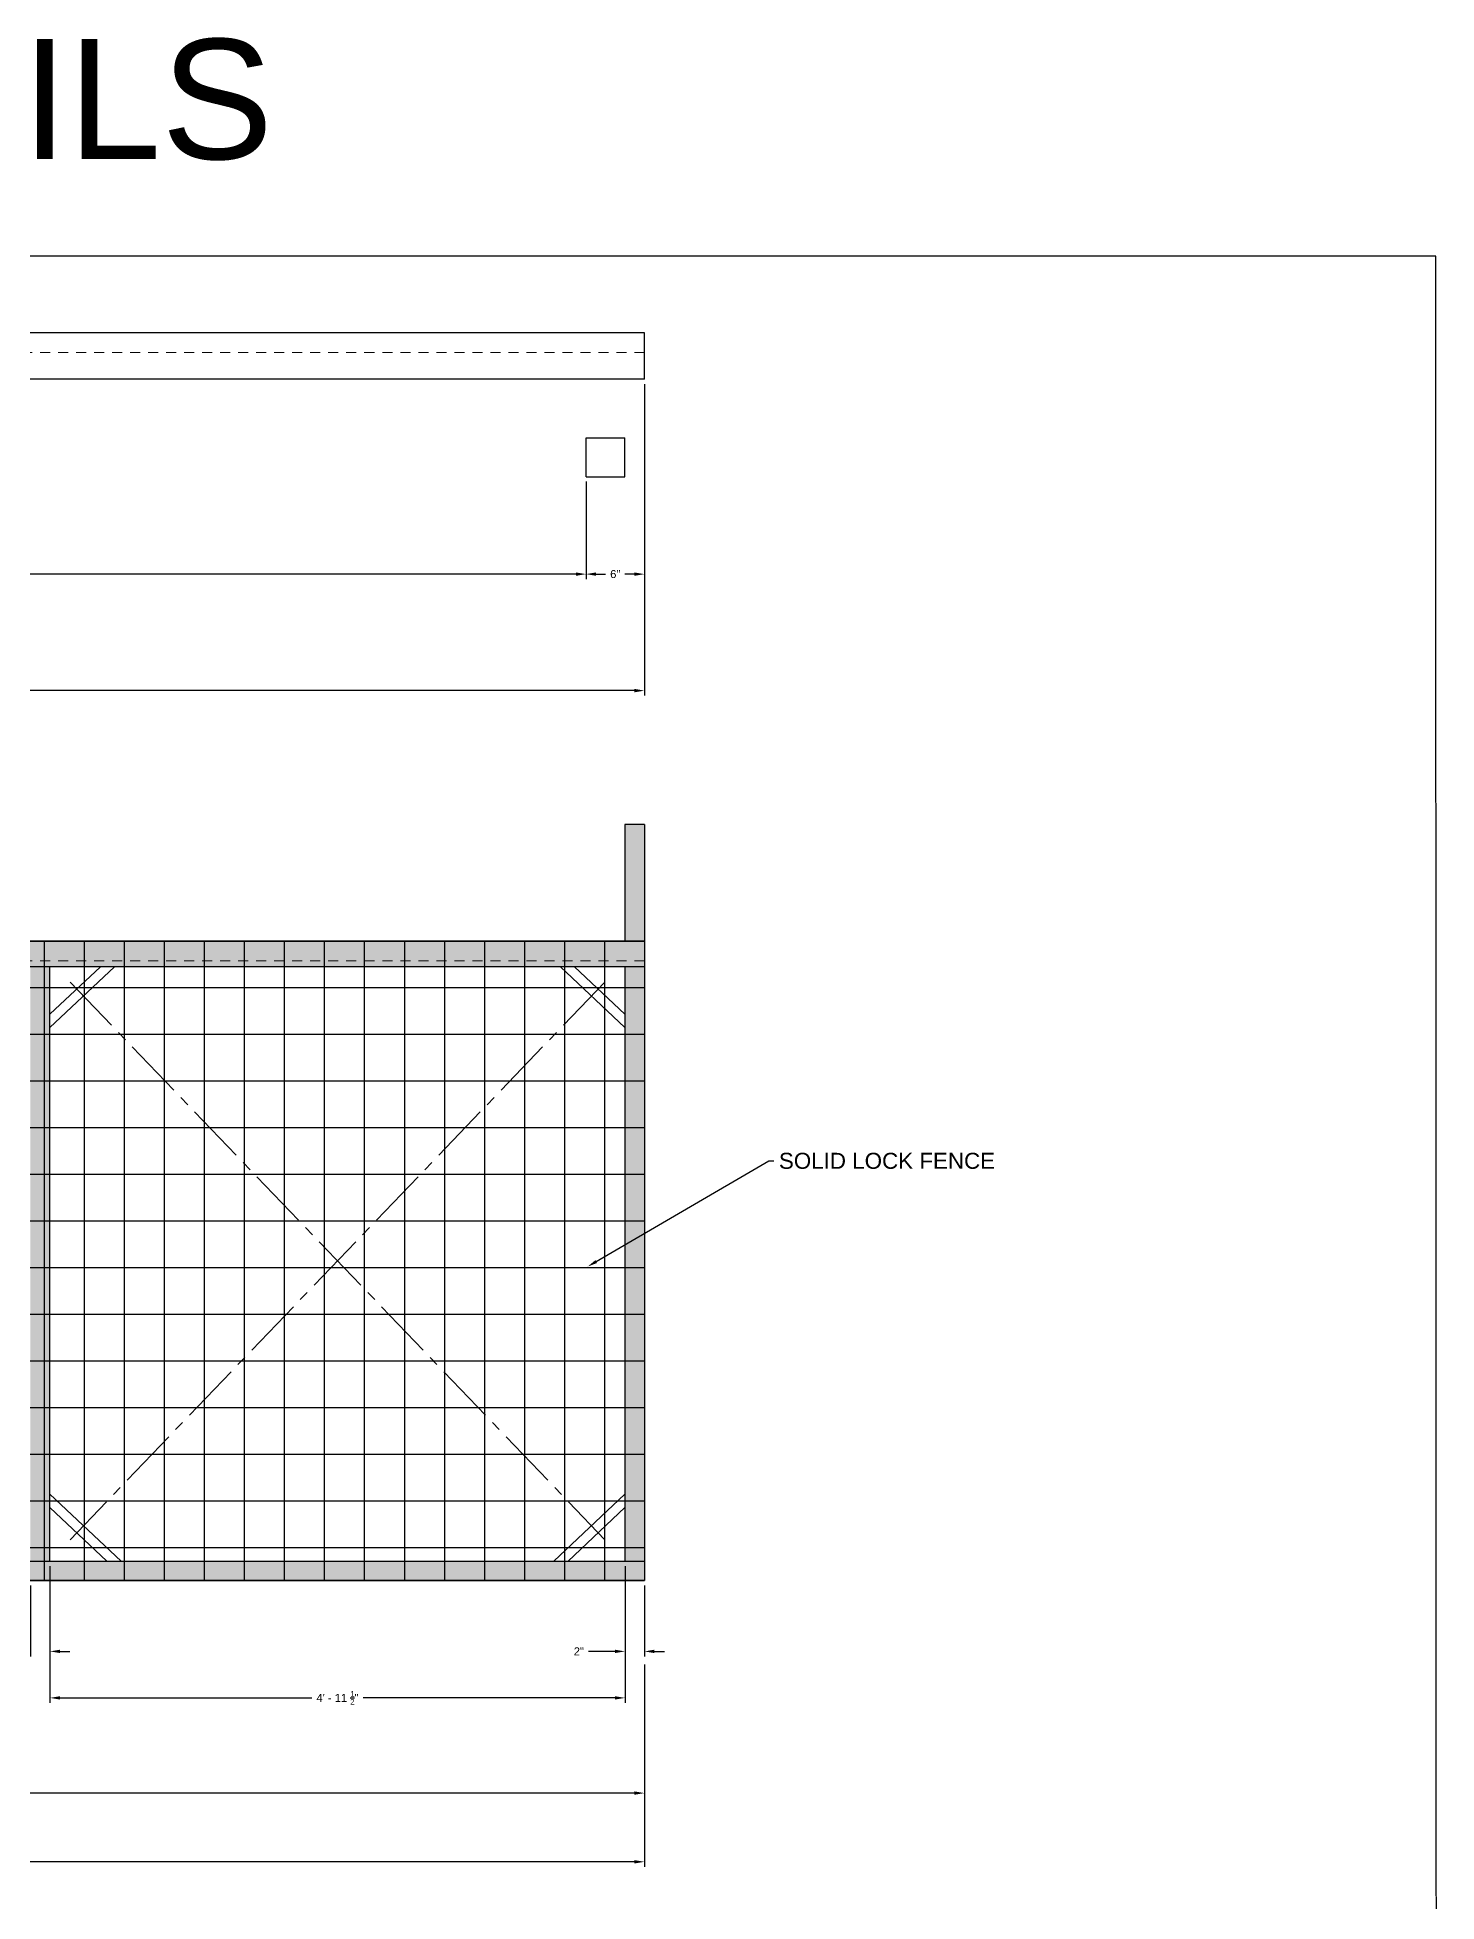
# Model space of a CAD drawing. Header units: feet. Extents: x -17 to 155, y -41 to 44.
# Drawn here: x 137.04 to 154.52, y 21.08 to 44.38 of the extents above; entities that cross this region are included whole.
import ezdxf
from ezdxf import colors
from ezdxf.entities.mleader import LeaderData, LeaderLine
from ezdxf.math import Vec2, Vec3

# ---------------------------------------------------------------- set-up
doc = ezdxf.new("R2010")
doc.units = ezdxf.units.FT
doc.header["$MEASUREMENT"] = 0
doc.linetypes.add('CENTER2', pattern=[1.125, 0.75, -0.125, 0.125, -0.125])
doc.linetypes.add('HIDDEN2', pattern=[0.1875, 0.125, -0.0625])
doc.layers.get('Defpoints').update_dxf_attribs({"color": 5})
doc.layers.add('00 WR CENTER', color=1, linetype='CENTER2', lineweight=20)
doc.layers.add('00 WR HIDDEN', color=6, linetype='HIDDEN2', lineweight=20)
for name, color, linetype in [('00 WR EXISTING 2', 8, 'Continuous'), ('00 WR OBJ 1', 7, 'Continuous'), ('00 WR OBJ 2', 4, 'Continuous'), ('B L3metal hatch', 7, 'Continuous'), ('B L4chain link fence', 7, 'Continuous'), ('C-SHEET-TEXT', 6, 'Continuous')]:
    doc.layers.add(name, color=color, linetype=linetype)
doc.styles.add('NEI-A', font='arial.ttf')
doc.dimstyles.new('NEI-A', dxfattribs={"dimtxt": 0.1, "dimasz": 0.125, "dimexe": 0.0625, "dimexo": 0.0625, "dimgap": 0.0625, "dimtad": 0, "dimtih": 1, "dimtoh": 1, "dimdec": 4, "dimzin": 3, "dimdsep": 46, "dimlunit": 4, "dimtxsty": 'NEI-A', "dimcen": 0, "dimadec": 0, "dimazin": 0, "dimtfac": 0.75, "dimtdec": 4, "dimtofl": 0, "dimtmove": 0, "dimatfit": 3, "dimfxl": 1, "dimfrac": 1, "dimtolj": 1, "dimtzin": 0, "dimarcsym": 0})

# ---------------------------------------------------------------- blocks, each defined once
blk = doc.blocks.new('A$Ce32fba67')
at = {"layer": 'B L4chain link fence', "color": 253, "flags": 128}
for points in [[(0, 0), (-9.5, 0)], [(-7.5, -0.01), (-7.5, -7.99)], [(-7, -0.01), (-7, -7.99)], [(-6.5, -0.01), (-6.5, -7.99)], [(-6, -0.01), (-6, -7.99)], [(-5.5, -0.01), (-5.5, -7.99)], [(-5, -0.01), (-5, -7.99)], [(-4.5, -0.01), (-4.5, -7.99)], [(-4, -0.01), (-4, -7.99)], [(-3.5, -0.01), (-3.5, -7.99)], [(-3, -0.01), (-3, -7.99)], [(-2.5, -0.01), (-2.5, -7.99)], [(-2, -0.01), (-2, -7.99)], [(-1.5, -0.01), (-1.5, -7.99)], [(-1, -0.01), (-1, -7.99)], [(-0.5, -0.01), (-0.5, -7.99)], [(0, -0.583), (-9.5, -0.583)], [(0, -1.167), (-9.5, -1.167)], [(0, -1.75), (-9.5, -1.75)], [(0, -2.333), (-9.5, -2.333)], [(0, -2.917), (-9.5, -2.917)], [(0, -3.5), (-9.5, -3.5)], [(0, -4.083), (-9.5, -4.083)], [(0, -4.667), (-9.5, -4.667)], [(0, -5.25), (-9.5, -5.25)], [(0, -5.833), (-9.5, -5.833)], [(0, -6.417), (-9.5, -6.417)], [(0, -7), (-9.5, -7)], [(0, -7.583), (-9.5, -7.583)], [(0, -7.99), (-9.5, -7.99)]]:
    blk.add_lwpolyline(points, dxfattribs=at)
blk = doc.blocks.new('*D14')
at = {"layer": 'C-SHEET-TEXT', "color": 0, "lineweight": -2, "transparency": 16777216}
for p, q in [((114.912, 38.805), (114.912, 37.606)), ((143.891, 38.825), (143.891, 37.606)), ((115.037, 37.669), (128.451, 37.669)), ((143.766, 37.669), (130.352, 37.669))]:
    blk.add_line(p, q, dxfattribs=at)
at = {"layer": 'C-SHEET-TEXT', "color": 0, "transparency": 16777216}
for points in [[(115.037, 37.69), (115.037, 37.648), (114.912, 37.669)], [(143.766, 37.69), (143.766, 37.648), (143.891, 37.669)]]:
    blk.add_solid(points, dxfattribs=at)
at = {"layer": 'Defpoints', "color": 0, "transparency": 16777216}
for p in [(114.912, 38.867), (143.891, 38.887), (143.891, 37.669)]:
    blk.add_point(p, dxfattribs=at)
at = {"layer": 'C-SHEET-TEXT', "color": 0, "transparency": 16777216, "insert": (129.401, 37.669), "char_height": 0.1, "attachment_point": 5, "style": 'NEI-A'}
blk.add_mtext("\\A1;20' CLEAR GATE OPENING", dxfattribs=at)
blk = doc.blocks.new('*D15')
at = {"layer": 'C-SHEET-TEXT', "color": 0, "lineweight": -2, "transparency": 16777216}
for p, q in [((144.621, 40.042), (144.621, 37.606)), ((143.891, 38.825), (143.891, 37.606)), ((144.016, 37.669), (144.136, 37.669)), ((144.496, 37.669), (144.376, 37.669))]:
    blk.add_line(p, q, dxfattribs=at)
at = {"layer": 'C-SHEET-TEXT', "color": 0, "transparency": 16777216}
for points in [[(144.016, 37.69), (144.016, 37.648), (143.891, 37.669)], [(144.496, 37.69), (144.496, 37.648), (144.621, 37.669)]]:
    blk.add_solid(points, dxfattribs=at)
at = {"layer": 'Defpoints', "color": 0, "transparency": 16777216}
for p in [(144.621, 40.105), (143.891, 38.887), (144.621, 37.669)]:
    blk.add_point(p, dxfattribs=at)
at = {"layer": 'C-SHEET-TEXT', "color": 0, "transparency": 16777216, "insert": (144.256, 37.669), "char_height": 0.1, "attachment_point": 5, "style": 'NEI-A'}
blk.add_mtext('\\A1;6"', dxfattribs=at)
blk = doc.blocks.new('*D16')
at = {"layer": 'C-SHEET-TEXT', "color": 0, "lineweight": -2, "transparency": 16777216}
for p, q in [((99.733, 40.042), (99.733, 36.15)), ((144.621, 40.042), (144.621, 36.15)), ((99.858, 36.213), (121.178, 36.213)), ((144.496, 36.213), (123.176, 36.213))]:
    blk.add_line(p, q, dxfattribs=at)
at = {"layer": 'C-SHEET-TEXT', "color": 0, "transparency": 16777216}
for points in [[(99.858, 36.234), (99.858, 36.192), (99.733, 36.213)], [(144.496, 36.234), (144.496, 36.192), (144.621, 36.213)]]:
    blk.add_solid(points, dxfattribs=at)
at = {"layer": 'Defpoints', "color": 0, "transparency": 16777216}
for p in [(99.733, 40.105), (144.621, 40.105), (144.621, 36.213)]:
    blk.add_point(p, dxfattribs=at)
at = {"layer": 'C-SHEET-TEXT', "color": 0, "transparency": 16777216, "insert": (122.177, 36.213), "char_height": 0.1, "attachment_point": 5, "style": 'NEI-A'}
blk.add_mtext("\\A1;31' OVERALL GATE LENGTH", dxfattribs=at)
blk = doc.blocks.new('*D22')
at = {"layer": 'C-SHEET-TEXT', "color": 0, "lineweight": -2, "transparency": 16777216}
for p, q in [((136.95, 25.027), (136.95, 24.142)), ((137.194, 25.027), (137.194, 24.142)), ((136.825, 24.204), (136.495, 24.204)), ((137.319, 24.204), (137.444, 24.204))]:
    blk.add_line(p, q, dxfattribs=at)
at = {"layer": 'C-SHEET-TEXT', "color": 0, "transparency": 16777216}
for points in [[(136.825, 24.225), (136.825, 24.183), (136.95, 24.204)], [(137.319, 24.225), (137.319, 24.183), (137.194, 24.204)]]:
    blk.add_solid(points, dxfattribs=at)
at = {"layer": 'Defpoints', "color": 0, "transparency": 16777216}
for p in [(136.95, 25.09), (137.194, 25.09), (137.194, 24.204)]:
    blk.add_point(p, dxfattribs=at)
at = {"layer": 'C-SHEET-TEXT', "color": 0, "transparency": 16777216, "insert": (136.374, 24.204), "char_height": 0.1, "attachment_point": 5, "style": 'NEI-A'}
blk.add_mtext('\\A1;2"', dxfattribs=at)
blk = doc.blocks.new('*D23')
at = {"layer": 'C-SHEET-TEXT', "color": 0, "lineweight": -2, "transparency": 16777216}
for p, q in [((144.378, 25.027), (144.378, 24.142)), ((144.621, 25.027), (144.621, 24.142)), ((144.253, 24.204), (143.922, 24.204)), ((144.746, 24.204), (144.871, 24.204))]:
    blk.add_line(p, q, dxfattribs=at)
at = {"layer": 'C-SHEET-TEXT', "color": 0, "transparency": 16777216}
for points in [[(144.253, 24.225), (144.253, 24.183), (144.378, 24.204)], [(144.746, 24.225), (144.746, 24.183), (144.621, 24.204)]]:
    blk.add_solid(points, dxfattribs=at)
at = {"layer": 'Defpoints', "color": 0, "transparency": 16777216}
for p in [(144.378, 25.09), (144.621, 25.09), (144.621, 24.204)]:
    blk.add_point(p, dxfattribs=at)
at = {"layer": 'C-SHEET-TEXT', "color": 0, "transparency": 16777216, "insert": (143.801, 24.204), "char_height": 0.1, "attachment_point": 5, "style": 'NEI-A'}
blk.add_mtext('\\A1;2"', dxfattribs=at)
blk = doc.blocks.new('*D25')
at = {"layer": 'C-SHEET-TEXT', "color": 0, "lineweight": -2, "transparency": 16777216}
for p, q in [((114.912, 24.122), (114.912, 22.371)), ((144.621, 24.042), (144.621, 22.371)), ((115.037, 22.433), (128.824, 22.433)), ((144.496, 22.433), (130.709, 22.433))]:
    blk.add_line(p, q, dxfattribs=at)
at = {"layer": 'C-SHEET-TEXT', "color": 0, "transparency": 16777216}
for points in [[(115.037, 22.454), (115.037, 22.412), (114.912, 22.433)], [(144.496, 22.454), (144.496, 22.412), (144.621, 22.433)]]:
    blk.add_solid(points, dxfattribs=at)
at = {"layer": 'Defpoints', "color": 0, "transparency": 16777216}
for p in [(114.912, 24.184), (144.621, 24.104), (144.621, 22.433)]:
    blk.add_point(p, dxfattribs=at)
at = {"layer": 'C-SHEET-TEXT', "color": 0, "transparency": 16777216, "insert": (129.767, 22.433), "char_height": 0.1, "attachment_point": 5, "style": 'NEI-A'}
blk.add_mtext('\\A1;20\' - 6" OPENING SECTION', dxfattribs=at)
blk = doc.blocks.new('*D29')
at = {"layer": 'C-SHEET-TEXT', "color": 0, "lineweight": -2, "transparency": 16777216}
for p, q in [((137.194, 25.271), (137.194, 23.561)), ((144.378, 25.271), (144.378, 23.561)), ((137.319, 23.623), (140.466, 23.623)), ((144.253, 23.623), (141.106, 23.623))]:
    blk.add_line(p, q, dxfattribs=at)
at = {"layer": 'C-SHEET-TEXT', "color": 0, "transparency": 16777216}
for points in [[(137.319, 23.644), (137.319, 23.602), (137.194, 23.623)], [(144.253, 23.644), (144.253, 23.602), (144.378, 23.623)]]:
    blk.add_solid(points, dxfattribs=at)
at = {"layer": 'Defpoints', "color": 0, "transparency": 16777216}
for p in [(137.194, 25.333), (144.378, 25.333), (144.378, 23.623)]:
    blk.add_point(p, dxfattribs=at)
at = {"layer": 'C-SHEET-TEXT', "color": 0, "transparency": 16777216, "insert": (140.786, 23.623), "char_height": 0.1, "attachment_point": 5, "style": 'NEI-A'}
blk.add_mtext('\\A1;4\' - 11 {\\H0.7x;\\S1/2;}"', dxfattribs=at)
blk = doc.blocks.new('*D32')
at = {"layer": 'C-SHEET-TEXT', "color": 0, "lineweight": -2, "transparency": 16777216}
for p, q in [((99.733, 22.371), (99.733, 21.511)), ((144.621, 22.371), (144.621, 21.511)), ((99.858, 21.574), (121.178, 21.574)), ((144.496, 21.574), (123.176, 21.574))]:
    blk.add_line(p, q, dxfattribs=at)
at = {"layer": 'C-SHEET-TEXT', "color": 0, "transparency": 16777216}
for points in [[(99.858, 21.595), (99.858, 21.553), (99.733, 21.574)], [(144.496, 21.595), (144.496, 21.553), (144.621, 21.574)]]:
    blk.add_solid(points, dxfattribs=at)
at = {"layer": 'Defpoints', "color": 0, "transparency": 16777216}
for p in [(99.733, 22.433), (144.621, 22.433), (144.621, 21.574)]:
    blk.add_point(p, dxfattribs=at)
at = {"layer": 'C-SHEET-TEXT', "color": 0, "transparency": 16777216, "insert": (122.177, 21.574), "char_height": 0.1, "attachment_point": 5, "style": 'NEI-A'}
blk.add_mtext("\\A1;31' OVERALL GATE LENGTH", dxfattribs=at)

msp = doc.modelspace()

# ---------------------------------------------------------------- hatches: boundary and pattern name
at = {"layer": 'B L3metal hatch'}
h = msp.add_hatch(color=3, dxfattribs=at)
h.dxf.hatch_style = 1
h.set_gradient(color1=(219, 219, 255), color2=(219, 219, 255), tint=1)
h.paths.add_polyline_path([(144.62114, 33.08022), (99.73269, 33.08022), (99.73269, 32.7606), (144.62114, 32.7606)])
h.paths.add_polyline_path([(129.76656, 34.54133), (129.52304, 34.54133), (129.52304, 33.08022), (129.76656, 33.08022)])
h.paths.add_polyline_path([(114.91197, 34.54133), (114.66845, 34.54133), (114.66845, 33.08022), (114.91197, 33.08022)])
h.paths.add_polyline_path([(114.91197, 32.7606), (114.66845, 32.7606), (114.66845, 25.33331), (114.91197, 25.33331)])
h.paths.add_polyline_path([(122.33926, 32.7606), (122.09574, 32.7606), (122.09574, 25.33331), (122.33926, 25.33331)])
h.paths.add_polyline_path([(129.76656, 32.7606), (129.52304, 32.7606), (129.52304, 25.33331), (129.76656, 25.33331)])
h.paths.add_polyline_path([(137.19385, 32.7606), (136.95033, 32.7606), (136.95033, 25.33331), (137.19385, 25.33331)])
h.paths.add_polyline_path([(144.62114, 34.54133), (144.37763, 34.54133), (144.37763, 33.08022), (144.62114, 33.08022)])
h.paths.add_polyline_path([(144.62114, 32.7606), (144.37763, 32.7606), (144.37763, 25.33331), (144.62114, 25.33331)])
h.paths.add_polyline_path([(144.62114, 25.33331), (99.73269, 25.33331), (99.73269, 25.08979), (144.62114, 25.08979)])
h.paths.add_polyline_path([(107.44409, 32.7606), (107.20057, 32.7606), (107.20057, 25.33331), (107.44409, 25.33331)])
h.paths.add_polyline_path([(99.9762, 32.7606), (99.73269, 32.7606), (99.73269, 25.33331), (99.9762, 25.33331)])

# ---------------------------------------------------------------- linework, layer by layer
at = {"layer": '00 WR CENTER'}
for p, q in [((137.4442, 32.57071), (144.12728, 25.5993)), ((144.12728, 32.57071), (137.4442, 25.5993))]:
    msp.add_line(p, q, dxfattribs=at)
at = {"layer": '00 WR EXISTING 2'}
for p, q in [((143.89059, 38.88711), (143.89059, 39.37415)), ((143.89059, 39.37415), (144.37763, 39.37415)), ((144.37763, 38.88711), (144.37763, 39.37415)), ((143.89059, 38.88711), (144.37763, 38.88711))]:
    msp.add_line(p, q, dxfattribs=at)
at = {"layer": '00 WR HIDDEN'}
for p, q in [((144.62114, 40.43954), (99.73269, 40.43954)), ((144.62114, 32.8367), (99.73269, 32.8367))]:
    msp.add_line(p, q, dxfattribs=at)
at = {"layer": '00 WR OBJ 1', "color": 1, "ltscale": 24}
for p, q in [((144.62114, 40.68305), (99.73269, 40.68305)), ((144.62114, 40.1047), (144.62114, 40.68305)), ((144.62114, 40.1047), (99.73269, 40.1047)), ((144.62114, 34.54133), (144.37763, 34.54133)), ((144.37763, 34.54133), (144.37763, 33.08022)), ((144.62114, 34.54133), (144.62114, 25.08979)), ((99.73269, 33.08022), (144.62114, 33.08022)), ((144.62114, 32.7606), (99.73269, 32.7606)), ((137.19385, 25.33331), (137.19385, 32.7606)), ((144.37763, 32.7606), (144.37763, 25.33331)), ((99.73269, 25.33331), (144.62114, 25.33331)), ((99.73269, 25.08979), (144.62114, 25.08979))]:
    msp.add_line(p, q, dxfattribs=at)
at = {"layer": '00 WR OBJ 2'}
for p, q in [((137.82362, 32.7606), (137.19385, 32.16788)), ((138.00127, 32.7606), (137.19385, 32.00067)), ((143.5702, 32.7606), (144.37763, 32.00067)), ((143.74786, 32.7606), (144.37763, 32.16788)), ((138.08213, 25.33331), (137.19385, 26.16933)), ((143.48935, 25.33331), (144.37763, 26.16933)), ((137.90447, 25.33331), (137.19385, 26.00213)), ((143.667, 25.33331), (144.37763, 26.00213))]:
    msp.add_line(p, q, dxfattribs=at)
at = {"layer": 'Defpoints'}
msp.add_lwpolyline([(92.27569, 41.64137), (92.27569, 0.64137), (154.51791, 0.64137), (154.50791, 41.64137)], close=True, dxfattribs=at)

# ---------------------------------------------------------------- block references
at = {"layer": 'B L4chain link fence'}
msp.add_blockref('A$Ce32fba67', (144.62114, 33.08022), dxfattribs=at)

# ---------------------------------------------------------------- texts
at = {"layer": 'Defpoints', "color": 1, "insert": (123.3918, 42.83531), "char_height": 1.5, "width": 34.523347, "attachment_point": 8, "style": 'NEI-A'}
msp.add_mtext('AGRICULTURAL FENCE DETAILS', dxfattribs=at)

# ---------------------------------------------------------------- dimensions: what is measured, and where the dimension line sits
at = {"layer": 'C-SHEET-TEXT'}
for base, p1, p2, text, picture, middle in [((144.62114, 36.21271), (99.73269, 40.1047), (144.62114, 40.1047), "31' OVERALL GATE LENGTH", '*D16', (122.17692, 36.21271)), ((144.62114, 37.66895), (143.89059, 38.88711), (144.62114, 40.1047), '6"', '*D15', (144.25587, 37.66895)), ((143.89059, 37.66895), (114.91197, 38.86711), (143.89059, 38.88711), "20' CLEAR GATE OPENING", '*D14', (129.40128, 37.66895)), ((144.37763, 23.62319), (137.19385, 25.33331), (144.37763, 25.33331), '4\' - 11 {\\H0.7x;\\S1/2;}"', '*D29', (140.78574, 23.62319)), ((144.62114, 22.43315), (114.91197, 24.18429), (144.62114, 24.10429), '20\' - 6" OPENING SECTION', '*D25', (129.76656, 22.43315)), ((144.62114, 21.57391), (99.73269, 22.43315), (144.62114, 22.43315), "31' OVERALL GATE LENGTH", '*D32', (122.17692, 21.57391))]:
    dim = msp.add_linear_dim(base=base, p1=p1, p2=p2, text=text, dimstyle='NEI-A', dxfattribs=at)
    dim.commit()
    dim.dimension.update_dxf_attribs({"geometry": picture, "text_midpoint": middle})
for base, p1, p2, picture, middle in [((137.19385, 24.20429), (136.95033, 25.08979), (137.19385, 25.08979), '*D22', (136.37369, 24.20429)), ((144.62114, 24.20429), (144.37763, 25.08979), (144.62114, 25.08979), '*D23', (143.80098, 24.20429))]:
    dim = msp.add_linear_dim(base=base, p1=p1, p2=p2, text='2"', dimstyle='NEI-A', dxfattribs=at)
    dim.commit()
    dim.dimension.update_dxf_attribs({"geometry": picture, "text_midpoint": middle, "dimtype": 160})

# ---------------------------------------------------------------- leaders
ml = msp.add_multileader_mtext('Standard', dxfattribs=at)
ml.set_content('SOLID LOCK FENCE', color=256, style='NEI-A')
ml.set_leader_properties()
ml.build(insert=Vec2(0, 0))
ml.multileader.update_dxf_attribs({"dogleg_length": 0.0625, "arrow_head_size": 0.125})
ctx = ml.context
ctx.base_point, ctx.char_height, ctx.arrow_head_size, ctx.landing_gap_size, ctx.plane_origin = Vec3(146.23781, 30.33414), 0.2, 0.125, 0.0625, Vec3(143.91079, 29.01351)
notes = []
notes.append((ctx, [(0, (1, 1, 0), (146.17531, 30.33414), (1, 0), 0.0625, [(0, [(143.91079, 29.01351)], 0, [])])]))
ctx.mtext.insert, ctx.mtext.flow_direction = Vec3(146.30031, 30.43584), 5
for ctx, leaders in notes:
    for number, flags, end, landing, length, lines in leaders:
        leader = LeaderData()
        leader.index, (leader.has_last_leader_line, leader.has_dogleg_vector, leader.attachment_direction) = number, flags
        leader.last_leader_point, leader.dogleg_vector, leader.dogleg_length = Vec3(end), Vec3(landing), length
        for number, points, colour, breaks in lines:
            line = LeaderLine()
            line.index, line.vertices, line.color, line.breaks = number, Vec3.list(points), colors.encode_raw_color(colour), breaks
            leader.lines.append(line)
        ctx.leaders.append(leader)

doc.saveas('drawing.dxf')
